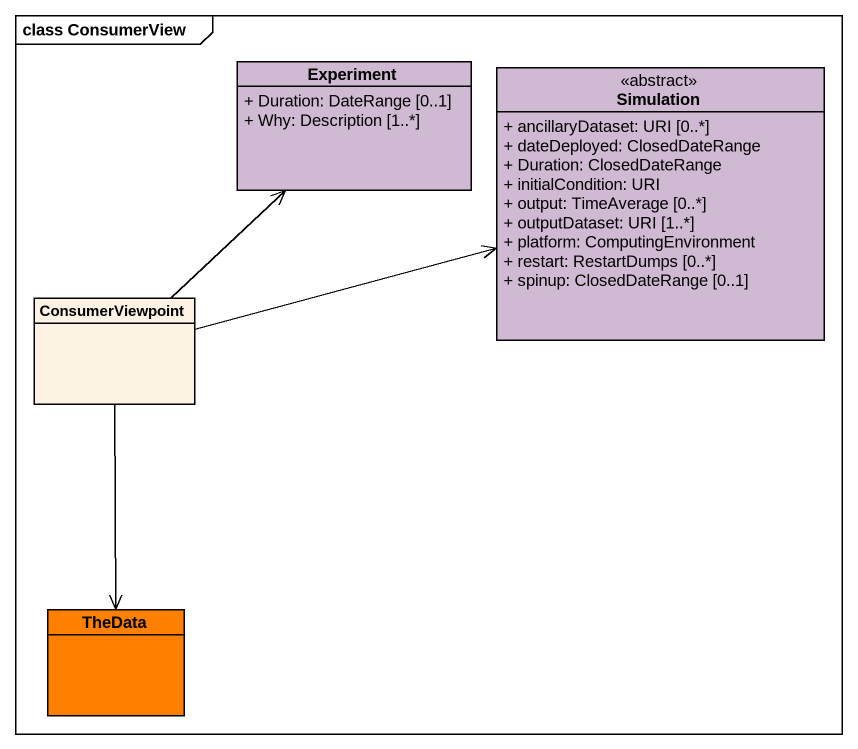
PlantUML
@startuml
mainframe class ConsumerView
hide circle
hide empty members
skinparam classAttributeIconSize 0
class Experiment #D0B9D2 {
  + Duration: DateRange [0..1]
  + Why: Description [1..*]
}
class Simulation <<abstract>> #D0B9D2 {
  + ancillaryDataset: URI [0..*]
  + dateDeployed: ClosedDateRange
  + Duration: ClosedDateRange
  + initialCondition: URI
  + output: TimeAverage [0..*]
  + outputDataset: URI [1..*]
  + platform: ComputingEnvironment
  + restart: RestartDumps [0..*]
  + spinup: ClosedDateRange [0..1]
}
class ConsumerViewpoint
class TheData #FF8000
ConsumerViewpoint -up-> Experiment
ConsumerViewpoint -right-> Simulation
ConsumerViewpoint --> TheData
@enduml
